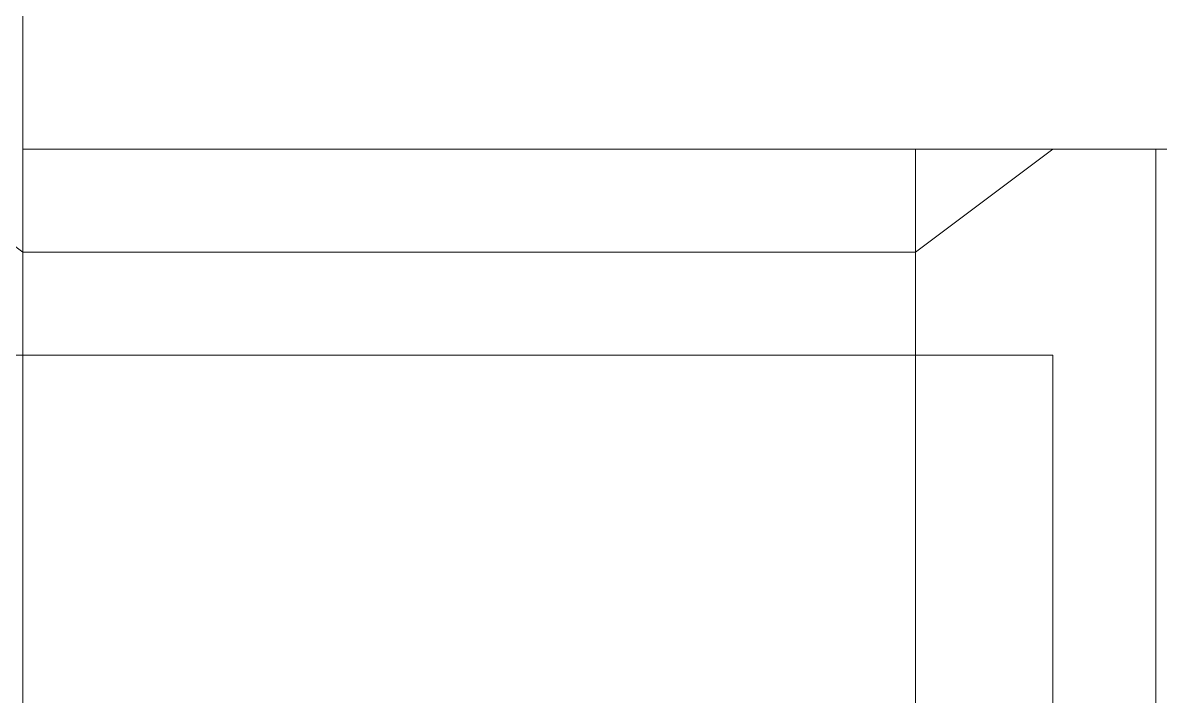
# Model space of a CAD drawing. Header units: millimetres. Extents: x -177800 to -26107, y -132450 to -18386.
# Drawn here: x -164786.37 to -164769.81, y -126550.34 to -126540.53 of the extents above; entities that cross this region are included whole.
import ezdxf

# ---------------------------------------------------------------- set-up
doc = ezdxf.new("R2010")
doc.units = ezdxf.units.MM
doc.layers.add('0-1', color=7, linetype='Continuous', lineweight=5)
doc.layers.add('A-_GENM----_M', color=6, linetype='Continuous', lineweight=9, true_color=0xff00ff)
doc.layers.add('A-_WALLPRTN_E-1', color=6, linetype='Continuous', lineweight=18, true_color=0xff00ff)

# ---------------------------------------------------------------- blocks, each defined once
blk = doc.blocks.new('IDA - Toilet Partition - Corner - 950Lx700Width-V16-BLK 2 UPPER ROOF PLAN')
at = {"layer": 'A-_GENM----_M'}
for p, q in [((30.25, -1783.5), (0, -1783.5)), ((0, -1783.5), (0, -1785)), ((0, -1785), (1.5, -1787)), ((3, -1802), (3, -1785)), ((3, -1785), (18, -1785)), ((1.5, -1787), (1.5, -1800)), ((100, -1787), (3, -1787)), ((3, -1787), (3, -1800)), ((1.5, -1800), (0, -1802)), ((3, -1800), (100, -1800))]:
    blk.add_line(p, q, dxfattribs=at)
blk.add_arc((0, -1793.5), 20, 198.9656, 270, dxfattribs=at)
for points in [[(0, -1787), (1.661, -1787), (4.875, -1787), (9.58, -1787), (13.525, -1787), (15.554, -1787), (16.381, -1787)], [(0, -1800), (-1.661, -1800), (-4.875, -1800), (-9.58, -1800), (-13.525, -1800), (-15.554, -1800), (-16.381, -1800)], [(16.381, -1800), (15.554, -1800), (13.525, -1800), (9.58, -1800), (4.875, -1800), (1.661, -1800), (0, -1800)]]:
    blk.add_open_spline(points, degree=3, dxfattribs=at)
blk = doc.blocks.new('1599_DB_A_BLK3_1STGD_R21_rvt-1-BLK 2 UPPER ROOF PLAN')
at = {"layer": 'A-_WALLPRTN_E-1'}
for p, q in [((-164786.372, -126517.373), (-164786.372, -126542.373)), ((-164786.372, -126542.373), (-162986.372, -126542.373))]:
    blk.add_line(p, q, dxfattribs=at)
at = {"layer": 'A-_GENM----_M', "rotation": 269.9999999999992}
blk.add_blockref('IDA - Toilet Partition - Corner - 950Lx700Width-V16-BLK 2 UPPER ROOF PLAN', (-162986.372, -126542.373), dxfattribs=at)

msp = doc.modelspace()

# ---------------------------------------------------------------- block references
at = {"layer": '0-1'}
msp.add_blockref('1599_DB_A_BLK3_1STGD_R21_rvt-1-BLK 2 UPPER ROOF PLAN', (0, 0), dxfattribs=at)

doc.saveas('drawing.dxf')
